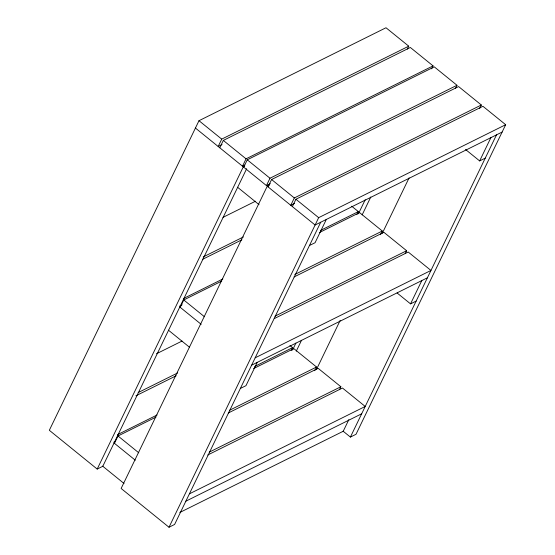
<?xml version="1.0" encoding="UTF-8"?>
<svg xmlns="http://www.w3.org/2000/svg" width="555" height="555" viewBox="0 0 555 555"><rect width="100%" height="100%" fill="white"/><g stroke="black" fill="none" stroke-linecap="round" stroke-linejoin="round"><path stroke-width="0.83" d="M407.315 49.111L408.737 46.169L385.996 27.75L198.988 120.706L49.326 430.291L97.194 469.072L102.807 466.283L246.656 168.727M408.737 46.169L221.722 139.125L218.171 146.478L222.049 144.55M219.766 147.776L223.318 140.422L410.332 47.466L433.073 65.885L431.651 68.827M433.073 65.885L246.059 158.841L242.507 166.195L244.831 165.036M97.194 469.072L243.305 166.84L244.706 166.146M455.586 88.217L457.008 85.276L434.267 66.857L247.252 159.812L243.7 167.166L266.442 185.585L270.32 183.656M114.462 443.327L118.014 435.98L155.962 417.117M180.208 307.324L183.76 299.971L221.709 281.107M266.442 185.585L269.994 178.231L457.008 85.276M269.341 185.19L267.239 186.23L121.129 488.469L169.004 527.25L174.61 524.461L320.721 222.229M268.037 186.882L271.589 179.529L458.603 86.573L481.338 104.992L479.562 108.669M481.338 104.992L294.323 197.948L290.771 205.301L294.649 203.373M292.367 206.592L295.919 199.245L482.933 106.289L505.674 124.708L356.012 434.294L350.406 437.083L343.087 431.159M169.004 527.25L318.66 217.664L505.674 124.708M257.222 362.387L245.969 385.669L240.357 388.458M326.326 219.44L315.074 242.722L309.461 245.504M291.188 350.573L292.61 347.631L289.932 345.46M356.934 214.563L358.357 211.621L351.669 206.203M292.534 350.087L295.919 343.073M358.433 213.772L365.211 199.751M296.259 351.19L301.531 340.284M362.158 214.875L370.816 196.963M314.768 370.698L316.544 367.021L293.803 348.602L253.538 368.617M380.515 234.689L382.291 231.019L359.557 212.593L319.285 232.607M316.468 369.477L340.187 320.401M382.367 233.162L409.097 177.857M339.459 389.679L340.881 386.738L318.14 368.312L228.306 412.969M405.206 253.67L406.628 250.728L383.887 232.309L294.053 276.959M348.852 419.629L343.226 431.263L179.82 512.487M397.096 292.971L410.54 303.869L421.793 280.587M465.527 149.475L479.645 160.915L490.897 137.64M350.406 437.083L496.51 134.851M222.999 217.366L255.529 201.201M203.144 256.965L243.416 236.943M202.415 259.407L241.911 239.781M502.122 132.062L315.108 225.018L267.239 186.23M183.337 298.618L222.832 278.985M320.408 230.485L358.357 211.621M179.785 305.971L182.109 304.813M479.645 160.915L485.257 158.126M294.781 274.51L382.291 231.019M156.482 353.757L182.033 341.054M274.975 316.17L406.628 250.728M274.246 318.619L408.223 252.025L430.958 270.445L255.168 357.822M138.174 392.579L177.669 372.953M135.899 395.798L176.164 375.784M251.616 365.176L427.406 277.798M117.591 434.62L157.086 414.994M254.662 366.494L292.61 347.631M114.039 441.974L115.586 441.204M410.54 303.869L416.153 301.081M229.812 410.131L316.544 367.021M209.228 452.172L340.881 386.738M207.723 455.003L342.477 388.028L365.211 406.454L189.422 493.832M185.863 501.179L361.659 413.801M198.988 120.706L221.722 139.125M223.318 140.422L246.059 158.841M247.252 159.812L269.994 178.231M271.589 179.529L294.323 197.948M295.919 199.245L318.66 217.664M195.429 128.059L243.305 166.84M237.526 187.222L259.039 204.656M183.76 299.971L204.49 316.766M179.674 306.894L201.188 324.321M168.422 330.17L189.262 347.055M118.014 435.98L138.743 452.776M113.817 442.807L135.281 460.199M102.564 466.089L124.029 483.481"/></g></svg>
